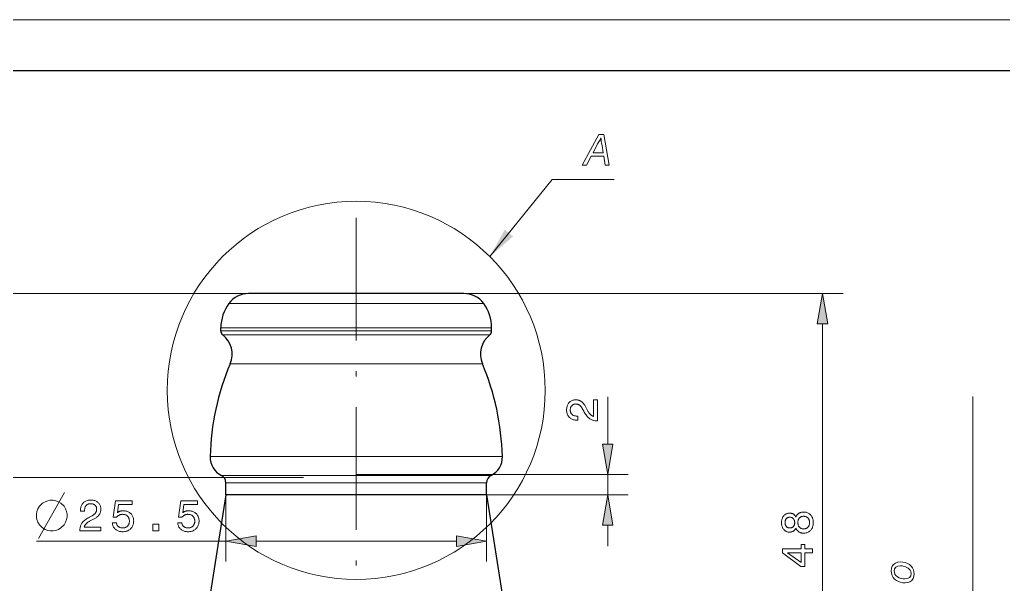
# Model space of a CAD drawing. Extents: x 0 to 297, y 0 to 420.
# Drawn here: x 67.7 to 164, y 364.8 to 420 of the extents above; entities that cross this region are included whole.
import ezdxf

# ---------------------------------------------------------------- set-up
doc = ezdxf.new("R2010")
doc.units = 0
doc.linetypes.add('DASHDOT', pattern=[18.5, 12, -3, 0.5, -3])

msp = doc.modelspace()

# ---------------------------------------------------------------- linework, layer by layer
at = {"lineweight": 13}
for p, q in [((297, 420), (0, 420)), ((90.112, 393.223), (29.983, 393.223)), ((90.112, 393.223), (38.361, 393.223)), ((90.112, 393.223), (46.271, 393.223)), ((90.112, 393.223), (54.291, 393.223)), ((111.187, 393.223), (148.288, 393.223)), ((113.118, 392.248), (89.707, 392.248)), ((113.899, 389.873), (89.021, 389.873)), ((146.288, 348.178), (146.288, 390.269)), ((113.899, 389.567), (89.021, 389.567)), ((113.71, 389.175), (89.188, 389.175)), ((112.988, 386.36), (89.821, 386.36)), ((114.949, 377.274), (88.1, 377.274)), ((113.842, 375.434), (89.071, 375.434)), ((100.649, 375.523), (127.252, 375.523)), ((86.698, 375.223), (54.291, 375.223)), ((113.399, 374.718), (89.46, 374.718))]:
    msp.add_line(p, q, dxfattribs=at)
at = {"color": 3, "lineweight": 30}
msp.add_line((292, 415), (20.001, 415), dxfattribs=at)
at = {"linetype": 'DASHDOT', "lineweight": 13}
msp.add_line((100.649, 400.617), (100.649, 142.002), dxfattribs=at)
at = {"lineweight": 30, "ltscale": 0.032249}
msp.add_line((91.402, 393.223), (90.112, 393.223), dxfattribs=at)
at = {"lineweight": 30, "ltscale": 0.494623}
msp.add_line((111.187, 393.223), (91.402, 393.223), dxfattribs=at)
at = {"lineweight": 13, "ltscale": 0.038159}
msp.add_line((89.707, 392.248), (88.181, 392.248), dxfattribs=at)
at = {"lineweight": 13, "ltscale": 0.040551}
for p, q in [((89.021, 389.873), (87.399, 389.873)), ((89.021, 389.567), (87.399, 389.567))]:
    msp.add_line(p, q, dxfattribs=at)
at = {"lineweight": 30, "ltscale": 0.007656}
for p, q in [((87.399, 389.567), (87.399, 389.873)), ((113.899, 389.567), (113.899, 389.873))]:
    msp.add_line(p, q, dxfattribs=at)
at = {"lineweight": 13, "ltscale": 0.03997}
msp.add_line((89.188, 389.175), (87.589, 389.175), dxfattribs=at)
at = {"lineweight": 13, "ltscale": 0.037762}
msp.add_line((89.821, 386.36), (88.31, 386.36), dxfattribs=at)
at = {"lineweight": 13, "ltscale": 0.116125}
msp.add_line((125.252, 378.478), (125.252, 383.123), dxfattribs=at)
at = {"lineweight": 13, "ltscale": 0.043762}
msp.add_line((88.1, 377.274), (86.35, 377.274), dxfattribs=at)
at = {"lineweight": 13, "ltscale": 0.040376}
msp.add_line((89.071, 375.434), (87.456, 375.434), dxfattribs=at)
at = {"lineweight": 13, "ltscale": 0.05}
msp.add_line((125.252, 373.523), (125.252, 375.523), dxfattribs=at)
at = {"lineweight": 13, "ltscale": 0.219811}
msp.add_line((86.698, 375.223), (95.49, 375.223), dxfattribs=at)
at = {"lineweight": 13, "ltscale": 0.039021}
msp.add_line((89.46, 374.718), (87.899, 374.718), dxfattribs=at)
at = {"lineweight": 30, "ltscale": 0.029863}
for p, q in [((87.899, 373.523), (87.899, 374.718)), ((113.399, 373.523), (113.399, 374.718))]:
    msp.add_line(p, q, dxfattribs=at)
at = {"lineweight": 30}
for p, q in [((87.899, 373.523), (82.33, 338.449)), ((113.399, 373.523), (89.46, 373.523)), ((113.399, 373.523), (118.969, 338.449))]:
    msp.add_line(p, q, dxfattribs=at)
at = {"lineweight": 13, "ltscale": 0.162796}
for p, q in [((87.899, 373.523), (87.899, 367.012)), ((113.399, 373.523), (113.399, 367.012))]:
    msp.add_line(p, q, dxfattribs=at)
at = {"lineweight": 30, "ltscale": 0.039021}
msp.add_line((89.46, 373.523), (87.899, 373.523), dxfattribs=at)
at = {"lineweight": 13, "ltscale": 0.346325}
msp.add_line((113.399, 373.523), (127.252, 373.523), dxfattribs=at)
at = {"lineweight": 13, "ltscale": 0.051139}
msp.add_line((125.252, 368.523), (125.252, 370.569), dxfattribs=at)
at = {"lineweight": 13, "ltscale": 0.463728}
msp.add_line((69.35, 369.012), (87.899, 369.012), dxfattribs=at)
at = {"lineweight": 13, "ltscale": 0.489779}
msp.add_line((90.854, 369.012), (110.445, 369.012), dxfattribs=at)
at = {"lineweight": 13}
for points in [[(122.748, 405.777), (124.394, 408.777), (124.873, 408.777), (125.392, 405.777), (125.012, 405.777), (124.873, 406.652), (123.633, 406.652), (123.167, 405.777)], [(123.827, 406.986), (124.82, 406.986), (124.707, 407.695), (124.664, 407.91), (124.629, 408.107), (124.604, 408.285), (124.588, 408.444), (124.504, 408.266), (124.398, 408.067), (124.27, 407.848)], [(146.809, 390.269), (146.288, 393.223), (145.767, 390.269)], [(124.252, 380.77), (124.24, 380.77), (124.152, 380.772), (124.067, 380.778), (123.986, 380.789), (123.907, 380.803), (123.831, 380.822), (123.758, 380.844), (123.689, 380.871), (123.622, 380.902), (123.558, 380.937), (123.496, 380.977), (123.437, 381.021), (123.377, 381.073), (123.318, 381.131), (123.259, 381.195), (123.199, 381.266), (123.14, 381.344), (123.081, 381.429), (123.022, 381.52), (122.964, 381.618), (122.905, 381.723), (122.766, 381.978), (122.741, 382.023), (122.715, 382.065), (122.689, 382.105), (122.661, 382.142), (122.634, 382.177), (122.606, 382.209), (122.577, 382.239), (122.547, 382.266), (122.517, 382.291), (122.487, 382.313), (122.455, 382.333), (122.422, 382.351), (122.389, 382.367), (122.354, 382.381), (122.318, 382.392), (122.281, 382.402), (122.243, 382.409), (122.204, 382.414), (122.164, 382.418), (122.123, 382.419), (122.076, 382.417), (122.031, 382.412), (121.988, 382.404), (121.947, 382.392), (121.908, 382.378), (121.87, 382.36), (121.834, 382.339), (121.8, 382.314), (121.768, 382.286), (121.738, 382.255), (121.71, 382.221), (121.685, 382.185), (121.663, 382.147), (121.644, 382.107), (121.628, 382.064), (121.615, 382.019), (121.605, 381.972), (121.597, 381.923), (121.593, 381.871), (121.592, 381.818), (121.593, 381.765), (121.599, 381.714), (121.608, 381.665), (121.621, 381.619), (121.638, 381.575), (121.658, 381.533), (121.683, 381.493), (121.71, 381.456), (121.742, 381.421), (121.777, 381.389), (121.816, 381.359), (121.857, 381.332), (121.901, 381.309), (121.948, 381.288), (121.997, 381.271), (122.05, 381.257), (122.105, 381.246), (122.163, 381.238), (122.224, 381.233), (122.287, 381.232), (122.323, 381.232), (122.323, 380.84), (122.262, 380.84), (122.169, 380.842), (122.08, 380.85), (121.995, 380.864), (121.914, 380.883), (121.837, 380.907), (121.764, 380.937), (121.695, 380.972), (121.629, 381.012), (121.568, 381.058), (121.51, 381.109), (121.458, 381.165), (121.411, 381.225), (121.369, 381.289), (121.333, 381.356), (121.303, 381.427), (121.278, 381.502), (121.258, 381.581), (121.244, 381.664), (121.236, 381.751), (121.233, 381.841), (121.236, 381.928), (121.243, 382.011), (121.255, 382.091), (121.273, 382.168), (121.295, 382.241), (121.322, 382.311), (121.354, 382.378), (121.391, 382.441), (121.433, 382.5), (121.48, 382.557), (121.531, 382.609), (121.585, 382.655), (121.642, 382.696), (121.702, 382.731), (121.765, 382.761), (121.831, 382.786), (121.901, 382.805), (121.973, 382.819), (122.049, 382.827), (122.127, 382.83), (122.188, 382.828), (122.248, 382.823), (122.306, 382.815), (122.363, 382.804), (122.418, 382.79), (122.471, 382.772), (122.523, 382.751), (122.574, 382.727), (122.623, 382.7), (122.67, 382.67), (122.716, 382.636), (122.761, 382.599), (122.804, 382.558), (122.846, 382.514), (122.887, 382.467), (122.927, 382.417), (122.966, 382.363), (123.003, 382.305), (123.039, 382.245), (123.074, 382.18), (123.202, 381.927), (123.239, 381.857), (123.276, 381.791), (123.312, 381.729), (123.347, 381.672), (123.381, 381.618), (123.415, 381.568), (123.447, 381.522), (123.48, 381.481), (123.511, 381.443), (123.542, 381.41), (123.572, 381.38), (123.604, 381.351), (123.636, 381.325), (123.669, 381.301), (123.702, 381.279), (123.737, 381.26), (123.772, 381.242), (123.808, 381.227), (123.844, 381.213), (123.881, 381.202), (123.881, 382.83), (124.252, 382.83)], [(124.731, 378.478), (125.252, 375.523), (125.773, 378.478)], [(125.773, 370.569), (125.252, 373.523), (124.731, 370.569)], [(71, 373.012), (70.7, 373.012), (70.45, 372.962), (70.2, 372.862), (69.95, 372.712), (69.65, 372.412), (69.5, 372.162), (69.4, 371.912), (69.35, 371.662), (69.35, 371.362), (69.4, 371.112), (69.5, 370.862), (69.65, 370.612), (69.95, 370.312), (70.2, 370.162), (70.45, 370.062), (70.7, 370.012), (71, 370.012), (71.25, 370.062), (71.5, 370.162), (71.75, 370.312), (72.05, 370.612), (72.2, 370.862), (72.3, 371.112), (72.35, 371.362), (72.35, 371.662), (72.3, 371.912), (72.2, 372.162), (72.05, 372.412), (71.75, 372.712), (71.5, 372.862), (71.25, 372.962)], [(73.597, 370.012), (73.597, 370.024), (73.599, 370.112), (73.605, 370.196), (73.615, 370.278), (73.63, 370.357), (73.648, 370.432), (73.671, 370.505), (73.698, 370.575), (73.729, 370.642), (73.764, 370.706), (73.803, 370.767), (73.848, 370.827), (73.899, 370.886), (73.957, 370.946), (74.022, 371.005), (74.093, 371.064), (74.171, 371.123), (74.256, 371.182), (74.347, 371.241), (74.445, 371.3), (74.55, 371.359), (74.805, 371.498), (74.849, 371.523), (74.892, 371.549), (74.931, 371.575), (74.969, 371.602), (75.003, 371.63), (75.036, 371.658), (75.066, 371.687), (75.093, 371.716), (75.118, 371.746), (75.14, 371.777), (75.16, 371.809), (75.178, 371.841), (75.194, 371.875), (75.207, 371.91), (75.219, 371.946), (75.229, 371.982), (75.236, 372.02), (75.241, 372.059), (75.244, 372.1), (75.245, 372.141), (75.244, 372.188), (75.239, 372.232), (75.231, 372.276), (75.219, 372.317), (75.205, 372.356), (75.187, 372.394), (75.165, 372.429), (75.141, 372.463), (75.113, 372.495), (75.082, 372.526), (75.048, 372.553), (75.012, 372.578), (74.974, 372.6), (74.934, 372.619), (74.891, 372.635), (74.846, 372.649), (74.799, 372.659), (74.75, 372.666), (74.698, 372.671), (74.645, 372.672), (74.591, 372.67), (74.54, 372.665), (74.492, 372.655), (74.445, 372.642), (74.401, 372.626), (74.36, 372.605), (74.32, 372.581), (74.283, 372.553), (74.248, 372.522), (74.216, 372.487), (74.186, 372.448), (74.159, 372.407), (74.135, 372.363), (74.115, 372.316), (74.098, 372.266), (74.084, 372.214), (74.073, 372.159), (74.065, 372.101), (74.06, 372.04), (74.058, 371.976), (74.058, 371.941), (73.666, 371.941), (73.666, 372.002), (73.669, 372.095), (73.677, 372.184), (73.691, 372.269), (73.71, 372.35), (73.734, 372.427), (73.763, 372.5), (73.799, 372.569), (73.839, 372.634), (73.885, 372.696), (73.936, 372.753), (73.992, 372.806), (74.052, 372.853), (74.115, 372.895), (74.183, 372.931), (74.254, 372.961), (74.329, 372.986), (74.408, 373.006), (74.491, 373.019), (74.577, 373.028), (74.668, 373.03), (74.755, 373.028), (74.838, 373.021), (74.918, 373.008), (74.995, 372.991), (75.068, 372.969), (75.138, 372.942), (75.204, 372.91), (75.267, 372.873), (75.327, 372.831), (75.383, 372.784), (75.435, 372.733), (75.482, 372.679), (75.523, 372.622), (75.558, 372.562), (75.588, 372.499), (75.613, 372.432), (75.632, 372.363), (75.646, 372.291), (75.654, 372.215), (75.657, 372.137), (75.655, 372.075), (75.65, 372.016), (75.642, 371.958), (75.631, 371.901), (75.616, 371.846), (75.599, 371.792), (75.578, 371.74), (75.554, 371.69), (75.527, 371.641), (75.496, 371.594), (75.463, 371.548), (75.425, 371.503), (75.385, 371.46), (75.341, 371.417), (75.294, 371.376), (75.243, 371.337), (75.189, 371.298), (75.132, 371.261), (75.071, 371.225), (75.007, 371.19), (74.754, 371.061), (74.684, 371.024), (74.618, 370.988), (74.556, 370.952), (74.498, 370.917), (74.445, 370.883), (74.395, 370.849), (74.349, 370.816), (74.308, 370.784), (74.27, 370.753), (74.237, 370.722), (74.206, 370.691), (74.178, 370.66), (74.152, 370.628), (74.128, 370.595), (74.106, 370.561), (74.086, 370.527), (74.069, 370.492), (74.053, 370.456), (74.04, 370.42), (74.029, 370.383), (75.657, 370.383), (75.657, 370.012)], [(76.778, 370.794), (77.179, 370.794), (77.187, 370.748), (77.198, 370.704), (77.211, 370.662), (77.227, 370.623), (77.245, 370.585), (77.266, 370.55), (77.289, 370.516), (77.315, 370.485), (77.343, 370.455), (77.374, 370.428), (77.406, 370.403), (77.441, 370.38), (77.477, 370.361), (77.515, 370.344), (77.555, 370.329), (77.596, 370.317), (77.639, 370.308), (77.684, 370.301), (77.731, 370.297), (77.779, 370.296), (77.839, 370.298), (77.895, 370.303), (77.95, 370.313), (78.002, 370.325), (78.051, 370.342), (78.099, 370.362), (78.144, 370.386), (78.186, 370.414), (78.227, 370.445), (78.264, 370.48), (78.299, 370.517), (78.33, 370.558), (78.358, 370.6), (78.382, 370.645), (78.402, 370.692), (78.418, 370.741), (78.431, 370.793), (78.44, 370.847), (78.446, 370.904), (78.448, 370.962), (78.446, 371.022), (78.441, 371.08), (78.431, 371.135), (78.419, 371.187), (78.402, 371.237), (78.383, 371.284), (78.359, 371.329), (78.332, 371.372), (78.301, 371.412), (78.266, 371.449), (78.229, 371.484), (78.189, 371.515), (78.146, 371.542), (78.102, 371.565), (78.054, 371.585), (78.004, 371.602), (77.952, 371.614), (77.897, 371.623), (77.839, 371.629), (77.779, 371.631), (77.745, 371.63), (77.711, 371.628), (77.677, 371.624), (77.644, 371.62), (77.612, 371.613), (77.581, 371.606), (77.549, 371.597), (77.519, 371.586), (77.489, 371.574), (77.46, 371.561), (77.432, 371.546), (77.404, 371.531), (77.377, 371.513), (77.35, 371.495), (77.325, 371.475), (77.3, 371.453), (77.276, 371.431), (77.253, 371.407), (77.23, 371.381), (77.208, 371.354), (76.865, 371.354), (77.101, 372.944), (78.703, 372.944), (78.703, 372.59), (77.389, 372.59), (77.269, 371.782), (77.291, 371.801), (77.314, 371.819), (77.337, 371.835), (77.362, 371.851), (77.387, 371.866), (77.412, 371.88), (77.439, 371.893), (77.466, 371.905), (77.494, 371.916), (77.523, 371.927), (77.553, 371.936), (77.583, 371.945), (77.614, 371.952), (77.645, 371.959), (77.676, 371.964), (77.709, 371.968), (77.741, 371.972), (77.775, 371.974), (77.808, 371.976), (77.843, 371.976), (77.933, 371.974), (78.02, 371.965), (78.104, 371.952), (78.183, 371.933), (78.259, 371.908), (78.332, 371.878), (78.401, 371.842), (78.466, 371.801), (78.528, 371.754), (78.586, 371.702), (78.639, 371.646), (78.687, 371.586), (78.729, 371.522), (78.766, 371.456), (78.797, 371.386), (78.822, 371.312), (78.842, 371.235), (78.856, 371.155), (78.865, 371.071), (78.867, 370.983), (78.864, 370.891), (78.855, 370.802), (78.84, 370.716), (78.82, 370.634), (78.793, 370.556), (78.76, 370.481), (78.721, 370.41), (78.676, 370.342), (78.626, 370.279), (78.569, 370.218), (78.508, 370.162), (78.442, 370.113), (78.374, 370.069), (78.302, 370.031), (78.226, 369.998), (78.146, 369.972), (78.063, 369.951), (77.976, 369.937), (77.886, 369.928), (77.792, 369.925), (77.709, 369.927), (77.628, 369.935), (77.551, 369.947), (77.476, 369.963), (77.404, 369.985), (77.336, 370.011), (77.27, 370.042), (77.207, 370.078), (77.146, 370.119), (77.089, 370.164), (77.036, 370.214), (76.987, 370.266), (76.944, 370.322), (76.905, 370.38), (76.872, 370.441), (76.843, 370.506), (76.819, 370.573), (76.801, 370.644), (76.787, 370.717)], [(83.174, 370.794), (83.575, 370.794), (83.583, 370.748), (83.594, 370.704), (83.608, 370.662), (83.623, 370.623), (83.642, 370.585), (83.662, 370.55), (83.686, 370.516), (83.711, 370.485), (83.739, 370.455), (83.77, 370.428), (83.803, 370.403), (83.837, 370.38), (83.873, 370.361), (83.911, 370.344), (83.951, 370.329), (83.992, 370.317), (84.036, 370.308), (84.081, 370.301), (84.127, 370.297), (84.176, 370.296), (84.235, 370.298), (84.292, 370.303), (84.346, 370.313), (84.398, 370.325), (84.448, 370.342), (84.495, 370.362), (84.54, 370.386), (84.583, 370.414), (84.623, 370.445), (84.661, 370.48), (84.696, 370.517), (84.727, 370.558), (84.754, 370.6), (84.778, 370.645), (84.798, 370.692), (84.815, 370.741), (84.828, 370.793), (84.837, 370.847), (84.842, 370.904), (84.844, 370.962), (84.842, 371.022), (84.837, 371.08), (84.828, 371.135), (84.815, 371.187), (84.799, 371.237), (84.779, 371.284), (84.755, 371.329), (84.728, 371.372), (84.697, 371.412), (84.663, 371.449), (84.625, 371.484), (84.585, 371.515), (84.543, 371.542), (84.498, 371.565), (84.45, 371.585), (84.4, 371.602), (84.348, 371.614), (84.293, 371.623), (84.236, 371.629), (84.176, 371.631), (84.141, 371.63), (84.107, 371.628), (84.074, 371.624), (84.041, 371.62), (84.008, 371.613), (83.977, 371.606), (83.946, 371.597), (83.915, 371.586), (83.886, 371.574), (83.856, 371.561), (83.828, 371.546), (83.8, 371.531), (83.773, 371.513), (83.747, 371.495), (83.721, 371.475), (83.696, 371.453), (83.672, 371.431), (83.649, 371.407), (83.626, 371.381), (83.604, 371.354), (83.261, 371.354), (83.497, 372.944), (85.099, 372.944), (85.099, 372.59), (83.786, 372.59), (83.666, 371.782), (83.688, 371.801), (83.71, 371.819), (83.734, 371.835), (83.758, 371.851), (83.783, 371.866), (83.809, 371.88), (83.835, 371.893), (83.863, 371.905), (83.891, 371.916), (83.92, 371.927), (83.949, 371.936), (83.979, 371.945), (84.01, 371.952), (84.041, 371.959), (84.073, 371.964), (84.105, 371.968), (84.138, 371.972), (84.171, 371.974), (84.205, 371.976), (84.239, 371.976), (84.33, 371.974), (84.417, 371.965), (84.5, 371.952), (84.58, 371.933), (84.656, 371.908), (84.728, 371.878), (84.797, 371.842), (84.862, 371.801), (84.924, 371.754), (84.982, 371.702), (85.036, 371.646), (85.084, 371.586), (85.126, 371.522), (85.162, 371.456), (85.193, 371.386), (85.219, 371.312), (85.238, 371.235), (85.252, 371.155), (85.261, 371.071), (85.264, 370.983), (85.261, 370.891), (85.252, 370.802), (85.237, 370.716), (85.216, 370.634), (85.189, 370.556), (85.156, 370.481), (85.117, 370.41), (85.073, 370.342), (85.022, 370.279), (84.965, 370.218), (84.904, 370.162), (84.839, 370.113), (84.77, 370.069), (84.698, 370.031), (84.622, 369.998), (84.542, 369.972), (84.459, 369.951), (84.373, 369.937), (84.282, 369.928), (84.188, 369.925), (84.105, 369.927), (84.025, 369.935), (83.947, 369.947), (83.873, 369.963), (83.801, 369.985), (83.732, 370.011), (83.666, 370.042), (83.603, 370.078), (83.543, 370.119), (83.485, 370.164), (83.432, 370.214), (83.384, 370.266), (83.34, 370.322), (83.302, 370.38), (83.268, 370.441), (83.239, 370.506), (83.216, 370.573), (83.197, 370.644), (83.183, 370.717)], [(143.673, 370.285), (143.654, 370.247), (143.634, 370.21), (143.613, 370.175), (143.59, 370.143), (143.566, 370.112), (143.541, 370.083), (143.514, 370.056), (143.486, 370.032), (143.457, 370.009), (143.426, 369.988), (143.394, 369.969), (143.361, 369.952), (143.326, 369.937), (143.29, 369.925), (143.252, 369.914), (143.213, 369.905), (143.173, 369.898), (143.131, 369.893), (143.087, 369.89), (143.043, 369.889), (142.975, 369.891), (142.91, 369.899), (142.848, 369.912), (142.788, 369.93), (142.731, 369.953), (142.677, 369.982), (142.625, 370.015), (142.575, 370.054), (142.528, 370.098), (142.484, 370.147), (142.443, 370.2), (142.407, 370.257), (142.374, 370.316), (142.346, 370.379), (142.323, 370.445), (142.303, 370.514), (142.288, 370.586), (142.278, 370.661), (142.271, 370.739), (142.269, 370.821), (142.271, 370.903), (142.278, 370.981), (142.288, 371.057), (142.303, 371.129), (142.323, 371.198), (142.346, 371.264), (142.374, 371.326), (142.407, 371.385), (142.443, 371.441), (142.484, 371.494), (142.528, 371.543), (142.575, 371.587), (142.625, 371.625), (142.677, 371.658), (142.731, 371.686), (142.788, 371.709), (142.848, 371.727), (142.91, 371.74), (142.975, 371.748), (143.043, 371.75), (143.088, 371.75), (143.132, 371.747), (143.174, 371.742), (143.215, 371.735), (143.254, 371.726), (143.292, 371.716), (143.328, 371.703), (143.363, 371.688), (143.396, 371.672), (143.428, 371.654), (143.459, 371.633), (143.488, 371.611), (143.516, 371.586), (143.542, 371.559), (143.568, 371.531), (143.591, 371.5), (143.614, 371.467), (143.635, 371.432), (143.655, 371.395), (143.673, 371.356), (143.693, 371.404), (143.714, 371.45), (143.738, 371.493), (143.763, 371.534), (143.791, 371.573), (143.82, 371.609), (143.851, 371.642), (143.885, 371.673), (143.92, 371.702), (143.958, 371.728), (143.997, 371.752), (144.038, 371.773), (144.08, 371.792), (144.125, 371.809), (144.171, 371.822), (144.219, 371.834), (144.269, 371.842), (144.32, 371.849), (144.373, 371.853), (144.428, 371.854), (144.512, 371.851), (144.594, 371.843), (144.671, 371.829), (144.745, 371.809), (144.816, 371.784), (144.883, 371.753), (144.947, 371.717), (145.007, 371.675), (145.064, 371.628), (145.117, 371.574), (145.166, 371.517), (145.21, 371.455), (145.248, 371.389), (145.282, 371.32), (145.31, 371.246), (145.333, 371.169), (145.351, 371.088), (145.364, 371.003), (145.372, 370.914), (145.374, 370.821), (145.372, 370.728), (145.364, 370.639), (145.351, 370.554), (145.333, 370.473), (145.31, 370.395), (145.282, 370.322), (145.248, 370.253), (145.21, 370.187), (145.166, 370.126), (145.117, 370.068), (145.064, 370.015), (145.007, 369.968), (144.947, 369.926), (144.883, 369.89), (144.816, 369.859), (144.745, 369.834), (144.671, 369.815), (144.594, 369.801), (144.512, 369.793), (144.428, 369.79), (144.373, 369.791), (144.32, 369.795), (144.269, 369.801), (144.219, 369.81), (144.171, 369.821), (144.125, 369.835), (144.08, 369.851), (144.038, 369.87), (143.997, 369.891), (143.958, 369.915), (143.92, 369.942), (143.885, 369.97), (143.851, 370.001), (143.82, 370.035), (143.791, 370.07), (143.763, 370.109), (143.738, 370.149), (143.714, 370.192), (143.693, 370.238)], [(80.748, 370.012), (80.748, 370.655), (81.344, 370.655), (81.344, 370.012)], [(143.076, 370.3), (143.119, 370.301), (143.159, 370.306), (143.198, 370.313), (143.235, 370.323), (143.27, 370.336), (143.304, 370.351), (143.336, 370.37), (143.366, 370.391), (143.395, 370.415), (143.422, 370.442), (143.447, 370.472), (143.469, 370.503), (143.489, 370.536), (143.506, 370.571), (143.52, 370.608), (143.532, 370.647), (143.541, 370.688), (143.548, 370.73), (143.552, 370.774), (143.553, 370.821), (143.552, 370.867), (143.548, 370.912), (143.541, 370.955), (143.532, 370.996), (143.52, 371.035), (143.506, 371.072), (143.489, 371.107), (143.469, 371.141), (143.447, 371.172), (143.422, 371.201), (143.395, 371.228), (143.366, 371.253), (143.336, 371.274), (143.304, 371.292), (143.27, 371.308), (143.235, 371.321), (143.198, 371.331), (143.159, 371.338), (143.119, 371.342), (143.076, 371.344), (143.034, 371.342), (142.994, 371.338), (142.956, 371.331), (142.919, 371.321), (142.884, 371.309), (142.851, 371.293), (142.82, 371.275), (142.791, 371.255), (142.764, 371.231), (142.738, 371.204), (142.715, 371.176), (142.694, 371.145), (142.675, 371.111), (142.659, 371.076), (142.645, 371.039), (142.634, 371), (142.626, 370.958), (142.62, 370.914), (142.616, 370.869), (142.615, 370.821), (142.616, 370.773), (142.62, 370.728), (142.626, 370.685), (142.634, 370.643), (142.645, 370.604), (142.659, 370.567), (142.675, 370.532), (142.694, 370.499), (142.715, 370.468), (142.738, 370.439), (142.764, 370.413), (142.791, 370.389), (142.82, 370.368), (142.851, 370.35), (142.884, 370.335), (142.919, 370.322), (142.956, 370.313), (142.994, 370.306), (143.034, 370.301)], [(144.419, 370.205), (144.473, 370.207), (144.524, 370.212), (144.573, 370.22), (144.62, 370.232), (144.665, 370.247), (144.707, 370.265), (144.747, 370.286), (144.784, 370.311), (144.82, 370.339), (144.853, 370.371), (144.883, 370.405), (144.91, 370.442), (144.934, 370.481), (144.954, 370.522), (144.972, 370.566), (144.986, 370.612), (144.997, 370.661), (145.005, 370.712), (145.01, 370.765), (145.012, 370.821), (145.01, 370.877), (145.005, 370.931), (144.997, 370.982), (144.986, 371.031), (144.972, 371.077), (144.954, 371.121), (144.934, 371.163), (144.91, 371.202), (144.883, 371.239), (144.853, 371.273), (144.82, 371.304), (144.784, 371.333), (144.747, 371.357), (144.707, 371.379), (144.665, 371.397), (144.62, 371.412), (144.573, 371.424), (144.524, 371.432), (144.473, 371.437), (144.419, 371.438), (144.369, 371.437), (144.322, 371.432), (144.276, 371.424), (144.232, 371.412), (144.191, 371.397), (144.152, 371.379), (144.114, 371.358), (144.079, 371.333), (144.046, 371.305), (144.016, 371.274), (143.987, 371.24), (143.962, 371.203), (143.94, 371.164), (143.92, 371.123), (143.904, 371.078), (143.891, 371.032), (143.88, 370.983), (143.873, 370.931), (143.868, 370.877), (143.867, 370.821), (143.868, 370.765), (143.873, 370.711), (143.88, 370.66), (143.891, 370.611), (143.904, 370.565), (143.92, 370.521), (143.94, 370.479), (143.962, 370.44), (143.987, 370.404), (144.016, 370.37), (144.046, 370.338), (144.079, 370.31), (144.114, 370.286), (144.152, 370.264), (144.191, 370.246), (144.232, 370.231), (144.276, 370.22), (144.322, 370.212), (144.369, 370.207)], [(90.854, 369.532), (87.899, 369.012), (90.854, 368.491)], [(110.445, 368.491), (113.399, 369.012), (110.445, 369.532)], [(145.288, 367.861), (144.546, 367.861), (144.546, 366.543), (144.166, 366.543), (142.355, 367.857), (142.355, 368.249), (144.2, 368.249), (144.2, 368.677), (144.546, 368.677), (144.546, 368.249), (145.288, 368.249)], [(144.2, 366.906), (144.2, 367.861), (142.857, 367.861)], [(154.379, 364.932), (154.136, 364.947), (153.909, 364.992), (153.701, 365.066), (153.509, 365.17), (153.335, 365.303), (153.186, 365.469), (153.08, 365.658), (153.016, 365.871), (152.995, 366.108), (153.022, 366.35), (153.103, 366.56), (153.238, 366.735), (153.419, 366.868), (153.638, 366.948), (153.894, 366.974), (154.136, 366.957), (154.366, 366.907), (154.585, 366.824), (154.781, 366.71), (154.944, 366.568), (155.074, 366.397), (155.169, 366.209), (155.226, 366.014), (155.245, 365.813), (155.218, 365.573), (155.137, 365.356), (155.007, 365.174), (154.833, 365.041), (154.621, 364.96)], [(154.34, 365.307), (154.605, 365.343), (154.797, 365.451), (154.914, 365.615), (154.953, 365.817), (154.906, 366.047), (154.846, 366.157), (154.762, 366.259), (154.659, 366.35), (154.542, 366.426), (154.414, 366.488), (154.276, 366.537), (154.081, 366.584), (153.895, 366.599), (153.638, 366.563), (153.446, 366.454), (153.326, 366.291), (153.286, 366.089), (153.307, 365.927), (153.368, 365.779), (153.468, 365.646), (153.606, 365.526), (153.775, 365.428), (153.97, 365.36), (154.166, 365.321)]]:
    msp.add_lwpolyline(points, close=True, dxfattribs=at)
for points in [[(113.725, 396.829), (119.817, 404.381), (125.895, 404.381)], [(109.704, 304.215), (161.002, 316.15), (161.002, 383.161)], [(69.55, 369.262), (71.25, 372.262), (72.1, 373.762)]]:
    msp.add_lwpolyline(points, dxfattribs=at)
msp.add_circle((100.649, 383.754), 18.491, dxfattribs=at)
at = {"lineweight": 30}
for centre, radius, start, end in [((90.112, 390.823), 2.4, 90, 143.57642), ((111.187, 390.823), 2.4, 36.42357, 90), ((91.399, 389.873), 4, 143.57642, 180.00001), ((109.899, 389.873), 4, 0, 36.42357), ((87.899, 389.567), 0.5, 179.99999, 231.63349), ((86.099, 387.293), 2.4, 337.11087, 51.63349), ((115.199, 387.293), 2.4, 128.36651, 202.88913), ((113.399, 389.567), 0.5, 308.36651, 360), ((111.342, 376.636), 25, 157.11087, 178.53703), ((89.957, 376.636), 25, 1.46296, 22.88913), ((88.349, 377.223), 2, 178.53703, 243.48522), ((112.949, 377.223), 2, 296.51477, 1.46296), ((87.099, 374.718), 0.8, 360, 63.48523), ((114.199, 374.718), 0.8, 116.51478, 179.99999)]:
    msp.add_arc(centre, radius, start, end, dxfattribs=at)
at = {"lineweight": 13}
for points in [[(115.174, 399.456), (113.725, 396.829), (115.985, 398.802)], [(146.809, 390.269), (146.288, 393.223), (146.809, 390.269), (145.767, 390.269)], [(124.731, 378.478), (125.252, 375.523), (124.731, 378.478), (125.773, 378.478)], [(125.773, 370.569), (125.252, 373.523), (125.773, 370.569), (124.731, 370.569)], [(90.854, 369.532), (87.899, 369.012), (90.854, 369.532), (90.854, 368.491)], [(110.445, 368.491), (113.399, 369.012), (110.445, 368.491), (110.445, 369.532)]]:
    msp.add_solid(points, dxfattribs=at)

doc.saveas('drawing.dxf')
